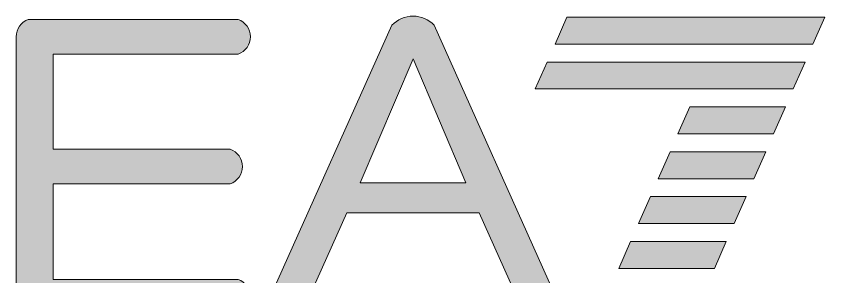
# Model space of a CAD drawing. Header units: millimetres. Extents: x 346472 to 732256, y -34068 to -15883.
# Drawn here: x 356813 to 363617, y -22773 to -20580 of the extents above; entities that cross this region are included whole.
import ezdxf

# ---------------------------------------------------------------- set-up
doc = ezdxf.new("R2010")
doc.units = ezdxf.units.MM
doc.header["$LTSCALE"] = 7
doc.layers.get('0').update_dxf_attribs({"lineweight": 0})

# ---------------------------------------------------------------- blocks, each defined once
blk = doc.blocks.new('LOGO PIENO')
at = {"true_color": 0xffffff}
h = blk.add_hatch(color=7, dxfattribs=at)
h.dxf.hatch_style = 1
h.paths.add_polyline_path([(2.461599175989249, 80.14791063165171, 0.3144867504412342), (0, 76.62130371188823), (0, 23.78555575154663, 0.3144867504412449), (2.46159917598926, 20.2589488317833), (45.11550890285071, 20.2589488317833, 0.6980078109058185), (45.11550890285071, 27.31216267130981), (7.529429836045891, 27.31216267130957), (7.529429836045894, 46.72912008290382), (43.47969398439363, 46.72912008290382, 0.6980078109058185), (43.47969398439363, 53.78233392243033), (7.529429836045892, 53.78233392243033), (7.529429836045892, 73.0946967921252), (45.11550890285071, 73.0946967921252, 0.6980078109058185), (45.11550890285071, 80.14791063165171)])
h.paths.add_polyline_path([(51.99524100184863, 24.62594720889115, 0.9323916882701092), (59.04845484137513, 22.72054800777231), (67.16907361690846, 40.85026376713722), (94.07221627699984, 40.85026376713767), (102.1928350525332, 22.72054800777229, 0.9323916882704898), (109.2460488920596, 24.62594720889119), (84.9103284352741, 78.95674475971259, 0.4316301754227936), (76.33096145863419, 78.95674475971259)])
h.paths.add_polyline_path([(80.62064494695366, 72.14853577385526), (91.35815606919277, 46.90954834649324), (69.8831338247146, 46.90954834648278)], flags=16)
h.paths.add_polyline_path([(111.8627416161298, 80.6089048058218), (109.4578353475817, 75.13236090652299), (161.86042128806, 75.13236090652299), (164.2653275566081, 80.6089048058218)])
h.paths.add_polyline_path([(107.8599093641205, 71.4935031636237), (105.4550030955716, 66.0169592643249), (157.8575890360499, 66.01695926432421), (160.2624953045988, 71.4935031636237)])
h.paths.add_polyline_path([(136.8312492282275, 62.37810152142492), (134.4263429596785, 56.90155762212521), (153.8547567840405, 56.90155762212498), (156.2596630525886, 62.3781015214247)])
h.paths.add_polyline_path([(149.8519245320304, 47.78615597992598), (152.2568308005794, 53.26269987922569), (132.8284169762173, 53.26269987922592), (130.4235107076684, 47.78615597992621)])
h.paths.add_polyline_path([(145.8490922800211, 38.67075433772698), (148.2539985485691, 44.14729823702668), (128.825584724208, 44.14729823702691), (126.4206784556591, 38.6707543377272)])
h.paths.add_polyline_path([(124.8227524721979, 35.03189659482791), (122.4178462036489, 29.5553526955282), (141.8462600280109, 29.55535269552797), (144.2511662965599, 35.03189659482768)])
h.paths.add_polyline_path([(120.8199202201886, 25.91649495262913), (118.2329360664853, 20.02531637746846), (137.6613498908473, 20.02531637746847), (140.2483340445497, 25.9164949526289)])
at = {"color": 250}
for points in [[(67.16907361690846, 40.85026376713722), (94.07221627699982, 40.85026376713768), (102.1928350525332, 22.72054800777232, 0.9323916882705005), (109.2460488920597, 24.62594720889115), (84.9103284352741, 78.95674475971259, 0.4316301754227937), (76.33096145863419, 78.95674475971259), (51.99524100184863, 24.62594720889115, 0.9323916882701142), (59.04845484137513, 22.72054800777232)], [(7.529429836045892, 27.31216267130958), (7.529429836045892, 46.72912008290382), (43.47969398439363, 46.72912008290382, 0.6980078109058185), (43.47969398439363, 53.78233392243033), (7.529429836045892, 53.78233392243033), (7.529429836045892, 73.0946967921252), (45.11550890285071, 73.0946967921252, 0.6980078109058185), (45.11550890285071, 80.14791063165171), (2.461599175989249, 80.14791063165171, 0.3144867504412178), (0, 76.62130371188846), (0, 23.78555575154655, 0.3144867504412386), (2.461599175989249, 20.2589488317833), (45.11550890285071, 20.2589488317833, 0.6980078109058185), (45.11550890285071, 27.31216267130981)]]:
    blk.add_lwpolyline(points, format="xyb", close=True, dxfattribs=at)
for points in [[(111.8627416161298, 80.6089048058218), (164.2653275566081, 80.6089048058218), (161.86042128806, 75.13236090652299), (109.4578353475817, 75.13236090652299)], [(69.8831338247146, 46.90954834648278), (80.62064494695369, 72.14853577385452), (91.35815606919277, 46.90954834649324)], [(107.8599093641205, 71.4935031636237), (160.2624953045988, 71.4935031636237), (157.8575890360498, 66.01695926432421), (105.4550030955716, 66.0169592643249)], [(136.8312492282275, 62.37810152142492), (156.2596630525886, 62.3781015214247), (153.8547567840405, 56.90155762212498), (134.4263429596785, 56.90155762212521)], [(132.8284169762173, 53.26269987922592), (152.2568308005793, 53.26269987922569), (149.8519245320304, 47.78615597992598), (130.4235107076684, 47.78615597992621)], [(128.8255847242081, 44.14729823702692), (148.2539985485691, 44.14729823702669), (145.8490922800211, 38.67075433772698), (126.4206784556591, 38.6707543377272)], [(124.8227524721979, 35.03189659482791), (144.2511662965599, 35.03189659482769), (141.8462600280109, 29.55535269552797), (122.4178462036489, 29.5553526955282)]]:
    blk.add_lwpolyline(points, close=True, dxfattribs=at)

msp = doc.modelspace()

# ---------------------------------------------------------------- block references
at = {"color": 5, "xscale": 41.42079220833356, "yscale": 41.42079220833356, "zscale": 41.42079220833356}
msp.add_blockref('LOGO PIENO', (356812.7985017973, -23926.74739866029), dxfattribs=at)

doc.saveas('drawing.dxf')
